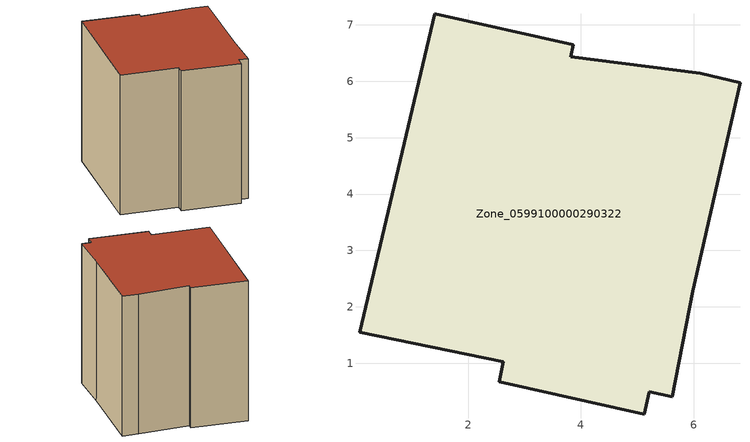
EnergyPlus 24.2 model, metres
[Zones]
Zone_0599100000290322
 floor ground (C_G): 5.62,0.41 5.21,0.49 5.12,0.09 2.55,0.68 2.62,1.03 0.07,1.55 1.41,7.2 3.87,6.65 3.82,6.44 6.11,6.14 6.82,5.98 5.98,2.28 z0
 wall outside (C_F): 5.98,2.28 6.82,5.98 6.11,6.14 3.82,6.44 3.87,6.65 1.41,7.2 0.07,1.55 2.62,1.03 2.55,0.68 5.12,0.09 5.21,0.49 5.62,0.41 5.98,2.28 z0:6.46
 roof outside (C_R): 5.21,0.49 5.62,0.41 5.98,2.28 6.82,5.98 6.11,6.14 3.82,6.44 3.87,6.65 1.41,7.2 0.07,1.55 2.62,1.03 2.55,0.68 5.12,0.09 z6.46
[BUILDING]
Pand.0599100000290322: North Axis=0; Terrain=City; Loads Convergence Tolerance Value=0.04; Temperature Convergence Tolerance Value=0.4; Solar Distribution=FullExterior; Maximum Number of Warmup Days=25; Minimum Number of Warmup Days=1
[Site:Location]
Rotterdam.The.Hague.AP_ZH_NLD Design_Conditions: Latitude=51.96; Longitude=4.45; Time Zone=1; Elevation=-4.5
[SITE:GROUNDTEMPERATURE:BUILDINGSURFACE]
18, 18, 18, 18, 18, 18, 18, 18, 18, 18, 18, 18
[MATERIAL] Thermal Absorptance=0.9; Solar Absorptance=0.7; Visible Absorptance=0.7
Name | Roughness | Thickness | Conductivity | Density | Specific Heat
G.TC.1946-1964 | MediumSmooth | 0.15 | 1 | 540 | 1210
F.TC.1946-1964 | Rough | 0.3 | 0.857143 | 1920 | 840
R.TC.1946-1964 | MediumRough | 0.2 | 0.235294 | 1500 | 1000
[CONSTRUCTION]
C_G: G.TC.1946-1964
C_F: F.TC.1946-1964
C_R: R.TC.1946-1964
[ZONE]
Zone_0599100000290322: Type=1; Multiplier=1; Ceiling Height=Autocalculate; Volume=Autocalculate; Floor Area=autocalculate; Part of Total Floor Area=Yes
[ZONEINFILTRATION:DESIGNFLOWRATE]
Infil_Zone_0599100000290322: Zone or ZoneList or Space or SpaceList=Zone_0599100000290322; Schedule=AlwaysOn; Design Flow Rate Calculation Method=Flow/Area; Flow Rate per Floor Area=0.003; Constant Term Coefficient=1; Temperature Term Coefficient=0; Velocity Term Coefficient=0; Velocity Squared Term Coefficient=0
[HVACTEMPLATE:ZONE:IDEALLOADSAIRSYSTEM]
Zone_0599100000290322: Maximum Heating Supply Air Temperature=50; Minimum Cooling Supply Air Temperature=13; Maximum Heating Supply Air Humidity Ratio=0.0156; Minimum Cooling Supply Air Humidity Ratio=0.0077; Heating Limit=NoLimit; Cooling Limit=NoLimit; Dehumidification Control Type=ConstantSensibleHeatRatio; Cooling Sensible Heat Ratio=0.7; Dehumidification Setpoint=60; Humidification Control Type=None; Humidification Setpoint=30; Outdoor Air Method=None; Outdoor Air Flow Rate per Person=0.00944; Outdoor Air Flow Rate per Zone Floor Area=0; Outdoor Air Flow Rate per Zone=0; Demand Controlled Ventilation Type=None; Outdoor Air Economizer Type=NoEconomizer; Heat Recovery Type=None; Sensible Heat Recovery Effectiveness=0.7; Latent Heat Recovery Effectiveness=0.65
[ZONECONTROL:THERMOSTAT]
ThermostatControl_Zone_0599100000290322: Zone or ZoneList=Zone_0599100000290322; Control Type Schedule=DualSetpointControlType; Control 1=Thermostat_Zone_0599100000290322; Temperature Difference Between Cutout And Setpoint=0
[THERMOSTATSETPOINT:DUALSETPOINT]
Thermostat_Zone_0599100000290322: Heating Setpoint Temperature Schedule=HeatingSetpoint_Zone_0599100000290322; Cooling Setpoint Temperature Schedule=CoolingSetpoint_Zone_0599100000290322
[SCHEDULE:COMPACT]
HeatingSetpoint_Zone_0599100000290322: Through: 12/31, For: AllDays, Until: 24:00, 21
CoolingSetpoint_Zone_0599100000290322: Through: 12/31, For: AllDays, Until: 24:00, 24
DualSetpointControlType: Through: 12/31, For: AllDays, Until: 24:00, 4
AlwaysOn: Through: 12/31, For: AllDays, Until: 24:00, 1
